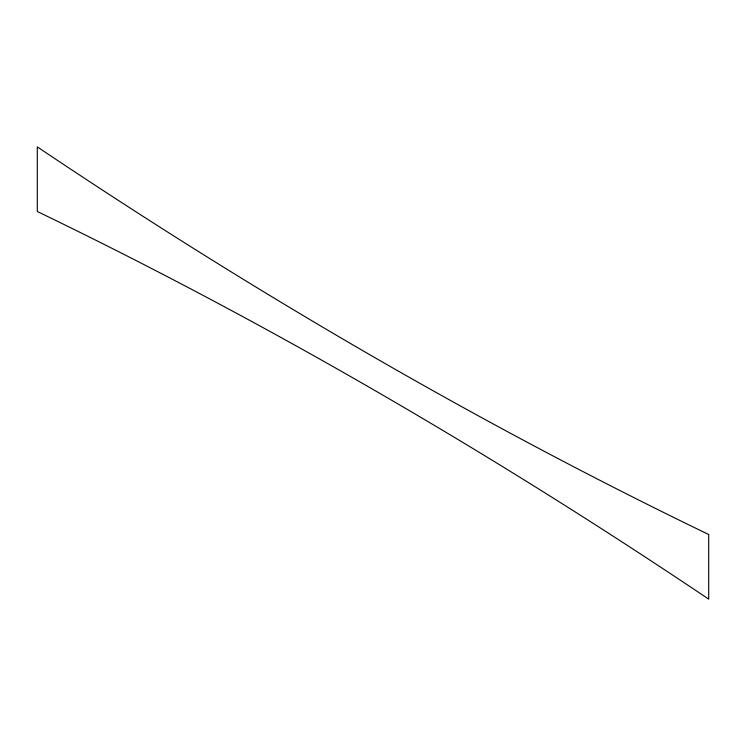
<?xml version="1.0" encoding="UTF-8"?>
<svg xmlns="http://www.w3.org/2000/svg" width="746" height="746" viewBox="0 0 746 746"><rect width="100%" height="100%" fill="white"/><g stroke="black" fill="none" stroke-linecap="round" stroke-linejoin="round"><path stroke-width="1.12" d="M708.7 534.509C475.743 422.04 251.971 291.108 37.3 146.878L37.3 211.491C270.257 323.96 494.029 454.892 708.7 599.122L708.7 534.509"/></g></svg>
